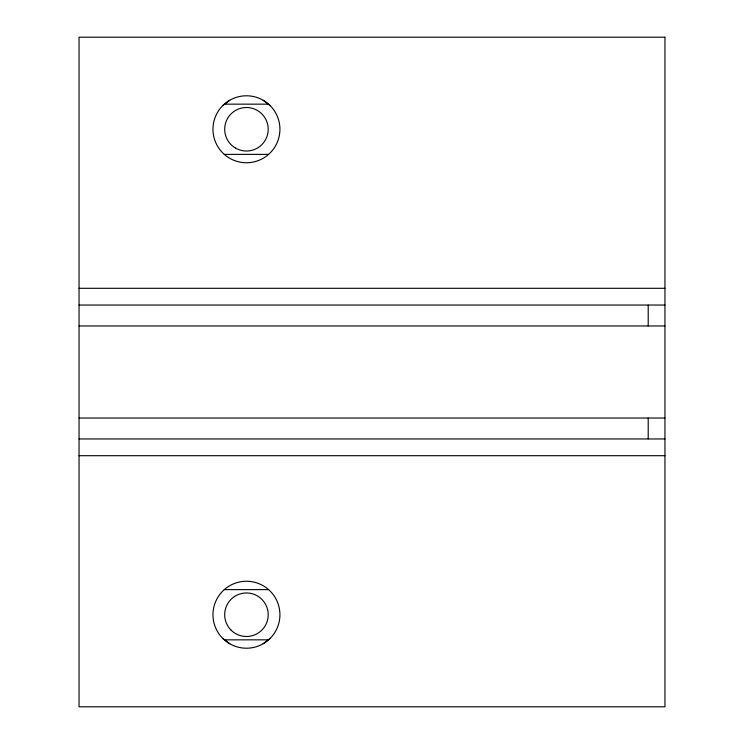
<?xml version="1.0" encoding="UTF-8"?>
<svg xmlns="http://www.w3.org/2000/svg" width="744" height="744" viewBox="0 0 744 744"><rect width="100%" height="100%" fill="white"/><g stroke="black" fill="none" stroke-linecap="round" stroke-linejoin="round"><path stroke-width="1.12" d="M222.772 105.592L229.71 100.273A33.48 33.48 0 0 1 279.93 129.27A33.48 33.48 0 0 1 229.71 158.267A33.48 33.48 0 0 1 229.71 100.273M263.19 643.727L270.128 638.408M224.651 104.16L268.249 104.16M224.242 154.38L268.538 154.38M79.05 288.3L664.95 288.3M79.05 305.04L664.95 305.04M79.05 325.965L664.95 325.965M79.05 418.035L664.95 418.035M79.05 438.96L664.95 438.96M79.05 455.7L664.95 455.7M224.242 589.62L268.538 589.62M224.651 639.84L268.249 639.84M263.19 100.273L270.128 105.592M222.772 638.408L229.71 643.727A33.48 33.48 0 0 0 279.93 614.73A33.48 33.48 0 0 0 229.71 585.733A33.48 33.48 0 0 0 229.71 643.727M648.21 305.161L648.21 325.965M648.21 418.035L648.21 438.839M664.95 37.2L79.05 37.2L79.05 706.8L664.95 706.8L664.95 37.2M231.059 630.121A21.762 21.762 0 0 0 267.468 620.366A21.762 21.762 0 0 0 240.814 593.712A21.762 21.762 0 0 0 231.059 630.121M235.569 148.112A21.762 21.762 0 0 0 268.212 129.27A21.762 21.762 0 0 0 235.569 110.428A21.762 21.762 0 0 0 235.569 148.112"/></g></svg>
